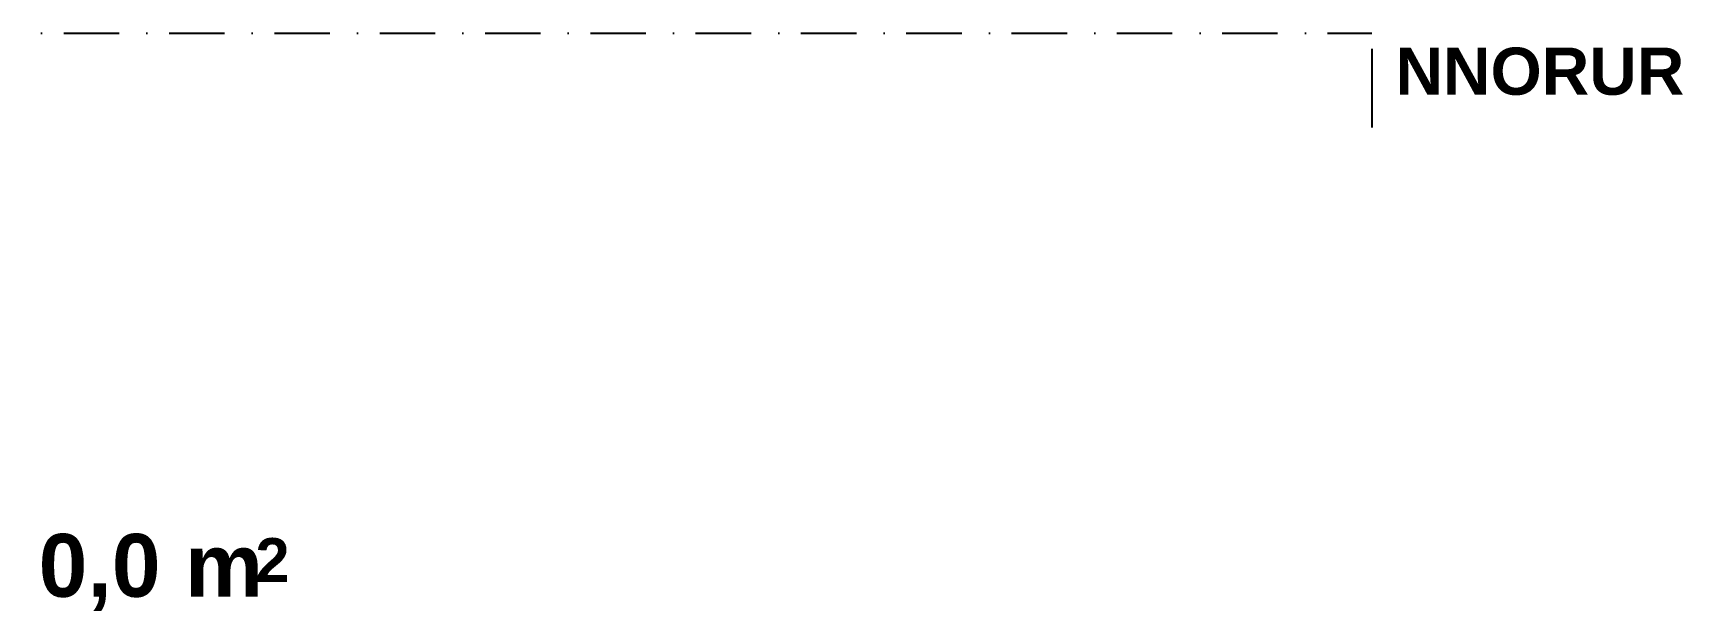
# Model space of a CAD drawing. Header units: millimetres. Extents: x -242231 to 419123, y -2399 to 525285.
# Drawn here: x -125862 to -115359, y 97667 to 101344 of the extents above; entities that cross this region are included whole.
import ezdxf

# ---------------------------------------------------------------- set-up
doc = ezdxf.new("R2010")
doc.units = ezdxf.units.MM
doc.linetypes.add('Dot & Dashed', pattern=[670.277762, 352.777767, -176.388884, 0, -141.111112])
doc.styles.add('GENERATED_STYLE_1', font='swissb.ttf')

msp = doc.modelspace()

# ---------------------------------------------------------------- linework, layer by layer
at = {"linetype": 'Dot & Dashed'}
msp.add_line((-188011.291, 101343.668), (-117339.249, 101343.668), dxfattribs=at)
at = {"linetype": 'Continuous'}
msp.add_line((-117339.249, 101243.668), (-117339.249, 100743.668), dxfattribs=at)

# ---------------------------------------------------------------- texts
at = {"style": 'GENERATED_STYLE_1'}
for s, height, p in [('0,0 m', 400, (-125826.494, 97757.44)), ('2', 280, (-124446.209, 97850.963))]:
    msp.add_text(s, height=height, dxfattribs=at).set_placement(p)
at = {"linetype": 'Continuous', "insert": (-117189.249, 100946.616), "char_height": 300, "attachment_point": 7, "style": 'GENERATED_STYLE_1'}
msp.add_mtext('{NNORUR}', dxfattribs=at)

doc.saveas('drawing.dxf')
